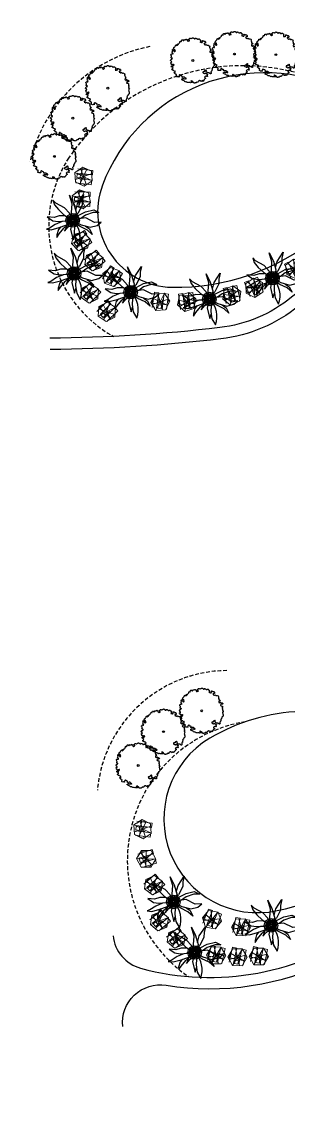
# Model space of a CAD drawing. Extents: x 309418 to 1212698, y 3438380 to 6877191.
# Drawn here: x 606327 to 606362.2, y 3438453.3 to 3438599.1 of the extents above; entities that cross this region are included whole.
import ezdxf

# ---------------------------------------------------------------- set-up
doc = ezdxf.new("R2010")
doc.units = 0
doc.header["$MEASUREMENT"] = 0
doc.set_wipeout_variables(frame=1)
doc.linetypes.add('DASHED', pattern=[0.75, 0.5, -0.25])
for name, color, linetype in [('Draft _ Lines', 20, 'Continuous'), ('DRAFT LINES', 32, 'Continuous'), ('DRAFT-LINES', 10, 'Continuous'), ('LA-HARD-PAVE-HATCH-MARBLE-TYPE (PV - MT-BG-01-AN - RA- ∅ - 01)', 227, 'Continuous'), ('LA-HARD-PAVE-HATCH-WOOD-TYPE( PV - WO-DW-01-∅ - ∅-∅ - 04)', 17, 'Continuous'), ('LA-HARD-PAVE-LINE-01', 30, 'Continuous'), ('LA-PLNT-PALMS', 251, 'Continuous'), ('LA-PLNT-TREE-TRUNK', 52, 'Continuous'), ('Tree-Delonix regia', 71, 'Continuous')]:
    doc.layers.add(name, color=color, linetype=linetype)
doc.layers.add('HW-LA-SF-LOUNGE CHAIRS', color=215, linetype='Continuous', lineweight=0)
doc.layers.add('L-CON-SF-CABANA', color=215, linetype='Continuous', lineweight=0)

# ---------------------------------------------------------------- blocks, each defined once
blk = doc.blocks.new('Lounge 1')
at = {"lineweight": 13, "extrusion": (0, 0, -1)}
blk.add_line((0.41, 1.44), (0.41, 0.86), dxfattribs=at)
blk.add_wipeout([(0.29, 0.86), (0.29, 0), (-0.29, 0), (-0.29, 0.86), (-0.41, 0.86), (-0.41, 1.44), (-0.29, 1.44), (-0.29, 2.03), (0.29, 2.03), (0.29, 1.44), (0.41, 1.44), (0.41, 0.86)])
at = {"extrusion": (0, 0, -1)}
for p, q in [((-0.29, 2.03), (-0.29, 0)), ((0.29, 2.03), (0.29, 0)), ((0.29, 0), (-0.29, 0))]:
    blk.add_line(p, q, dxfattribs=at)
at = {"lineweight": 13, "extrusion": (0, 0, -1)}
for p, q in [((-0.29, 1.44), (-0.41, 1.44)), ((-0.41, 1.44), (-0.41, 0.86)), ((-0.29, 0.86), (-0.41, 0.86)), ((0.41, 1.44), (0.29, 1.44)), ((0.41, 0.86), (0.29, 0.86))]:
    blk.add_line(p, q, dxfattribs=at)
blk.add_lwpolyline([(0.29, 1.44), (-0.29, 1.44)])
blk = doc.blocks.new('umbrella')
blk.add_lwpolyline([(-0.33, 1.24), (-1.23, 0.33), (-0.9, -0.9), (0.34, -1.23), (1.24, -0.33), (0.91, 0.91)], close=True)
for points in [[(1.07, 0.29), (-1.06, -0.28)], [(0.33, -1.23), (-0.33, 1.23)]]:
    blk.add_lwpolyline(points)
at = {"layer": 'L-CON-SF-CABANA', "extrusion": (0, 0, -1)}
for p, q in [((-0.99, 0.57), (1, -0.57)), ((0.57, 1), (-0.57, -0.99))]:
    blk.add_line(p, q, dxfattribs=at)
blk = doc.blocks.new('LA-SIDE TABLE-0')
at = {"layer": 'HW-LA-SF-LOUNGE CHAIRS'}
blk.add_lwpolyline([(-0.16, 0.16), (0.16, -0.16), (-0.15, -0.48), (-0.48, -0.17)], close=True, dxfattribs=at)
blk = doc.blocks.new('*U258')
at = {"layer": 'HW-LA-SF-LOUNGE CHAIRS', "rotation": 175.3429033831592}
blk.add_blockref('Lounge 1', (-0.56, 1.2), dxfattribs=at)
blk.add_blockref('Lounge 1', (0.74, 1.1), dxfattribs=at)
at = {"rotation": 219.5531752222974}
blk.add_blockref('LA-SIDE TABLE-0', (-0.07, -0.87), dxfattribs=at)
at = {"layer": 'HW-LA-SF-LOUNGE CHAIRS', "rotation": 178.8518966609784}
blk.add_blockref('umbrella', (0, 0.01), dxfattribs=at)
blk = doc.blocks.new('*U257')
at = {"layer": 'HW-LA-SF-LOUNGE CHAIRS', "rotation": 169.6255423676184}
blk.add_blockref('Lounge 1', (-0.43, 1.25), dxfattribs=at)
blk.add_blockref('Lounge 1', (0.85, 1.02), dxfattribs=at)
at = {"rotation": 213.8358142067565}
blk.add_blockref('LA-SIDE TABLE-0', (-0.16, -0.86), dxfattribs=at)
at = {"layer": 'HW-LA-SF-LOUNGE CHAIRS', "rotation": 173.1345356454375}
blk.add_blockref('umbrella', (0, 0.01), dxfattribs=at)
blk = doc.blocks.new('*U259')
at = {"layer": 'HW-LA-SF-LOUNGE CHAIRS', "rotation": 136.3792436155876}
blk.add_blockref('Lounge 1', (0.33, 1.29), dxfattribs=at)
blk.add_blockref('Lounge 1', (1.27, 0.39), dxfattribs=at)
at = {"rotation": 180.5895154547257}
blk.add_blockref('LA-SIDE TABLE-0', (-0.6, -0.63), dxfattribs=at)
at = {"layer": 'HW-LA-SF-LOUNGE CHAIRS', "rotation": 139.8882368934067}
blk.add_blockref('umbrella', (0, 0.01), dxfattribs=at)
blk = doc.blocks.new('*U260')
at = {"layer": 'HW-LA-SF-LOUNGE CHAIRS', "rotation": 130.0015684137046}
blk.add_blockref('Lounge 1', (0.47, 1.24), dxfattribs=at)
blk.add_blockref('Lounge 1', (1.3, 0.25), dxfattribs=at)
at = {"rotation": 174.2118402528428}
blk.add_blockref('LA-SIDE TABLE-0', (-0.67, -0.56), dxfattribs=at)
at = {"layer": 'HW-LA-SF-LOUNGE CHAIRS', "rotation": 133.5105616915237}
blk.add_blockref('umbrella', (0, 0.01), dxfattribs=at)
blk = doc.blocks.new('*U261')
at = {"layer": 'HW-LA-SF-LOUNGE CHAIRS', "rotation": 110.7575768104702}
blk.add_blockref('Lounge 1', (0.85, 1.02), dxfattribs=at)
blk.add_blockref('Lounge 1', (1.31, -0.2), dxfattribs=at)
at = {"rotation": 154.9678486496084}
blk.add_blockref('LA-SIDE TABLE-0', (-0.82, -0.31), dxfattribs=at)
at = {"layer": 'HW-LA-SF-LOUNGE CHAIRS', "rotation": 114.2665700882893}
blk.add_blockref('umbrella', (0, 0), dxfattribs=at)
blk = doc.blocks.new('*U262')
at = {"layer": 'HW-LA-SF-LOUNGE CHAIRS', "rotation": 124.0728801956604}
blk.add_blockref('Lounge 1', (0.59, 1.19), dxfattribs=at)
blk.add_blockref('Lounge 1', (1.32, 0.11), dxfattribs=at)
at = {"rotation": 168.2831520347986}
blk.add_blockref('LA-SIDE TABLE-0', (-0.73, -0.49), dxfattribs=at)
at = {"layer": 'HW-LA-SF-LOUNGE CHAIRS', "rotation": 127.5818734734796}
blk.add_blockref('umbrella', (0, 0.01), dxfattribs=at)
blk = doc.blocks.new('*U263')
at = {"layer": 'HW-LA-SF-LOUNGE CHAIRS', "rotation": 86.49790875583416}
blk.add_blockref('Lounge 1', (1.19, 0.58), dxfattribs=at)
blk.add_blockref('Lounge 1', (1.11, -0.72), dxfattribs=at)
at = {"rotation": 130.7081805949723}
blk.add_blockref('LA-SIDE TABLE-0', (-0.87, 0.06), dxfattribs=at)
at = {"layer": 'HW-LA-SF-LOUNGE CHAIRS', "rotation": 90.00690203365328}
blk.add_blockref('umbrella', (0.01, 0), dxfattribs=at)
blk = doc.blocks.new('*U264')
at = {"layer": 'HW-LA-SF-LOUNGE CHAIRS', "rotation": 71.85716651950825}
blk.add_blockref('Lounge 1', (1.3, 0.26), dxfattribs=at)
blk.add_blockref('Lounge 1', (0.9, -0.98), dxfattribs=at)
at = {"rotation": 116.0674383586464}
blk.add_blockref('LA-SIDE TABLE-0', (-0.83, 0.27), dxfattribs=at)
at = {"layer": 'HW-LA-SF-LOUNGE CHAIRS', "rotation": 75.36615979732736}
blk.add_blockref('umbrella', (0.01, 0), dxfattribs=at)
blk = doc.blocks.new('*U265')
at = {"layer": 'HW-LA-SF-LOUNGE CHAIRS', "rotation": 67.10007390096928}
blk.add_blockref('Lounge 1', (1.32, 0.15), dxfattribs=at)
blk.add_blockref('Lounge 1', (0.81, -1.05), dxfattribs=at)
at = {"rotation": 111.3103457401074}
blk.add_blockref('LA-SIDE TABLE-0', (-0.8, 0.34), dxfattribs=at)
at = {"layer": 'HW-LA-SF-LOUNGE CHAIRS', "rotation": 70.6090671787884}
blk.add_blockref('umbrella', (0.01, 0), dxfattribs=at)
blk = doc.blocks.new('*U266')
at = {"layer": 'HW-LA-SF-LOUNGE CHAIRS', "rotation": 57.17297607305452}
blk.add_blockref('Lounge 1', (1.32, -0.08), dxfattribs=at)
blk.add_blockref('Lounge 1', (0.62, -1.17), dxfattribs=at)
at = {"rotation": 101.3832479121927}
blk.add_blockref('LA-SIDE TABLE-0', (-0.73, 0.48), dxfattribs=at)
at = {"layer": 'HW-LA-SF-LOUNGE CHAIRS', "rotation": 60.68196935087363}
blk.add_blockref('umbrella', (0.01, 0), dxfattribs=at)
blk = doc.blocks.new('*U267')
at = {"layer": 'HW-LA-SF-LOUNGE CHAIRS', "rotation": 53.59484476601539}
blk.add_blockref('Lounge 1', (1.32, -0.16), dxfattribs=at)
blk.add_blockref('Lounge 1', (0.55, -1.21), dxfattribs=at)
at = {"rotation": 97.80511660515354}
blk.add_blockref('LA-SIDE TABLE-0', (-0.7, 0.52), dxfattribs=at)
at = {"layer": 'HW-LA-SF-LOUNGE CHAIRS', "rotation": 57.1038380438345}
blk.add_blockref('umbrella', (0.01, 0), dxfattribs=at)
blk = doc.blocks.new('*U253')
at = {"layer": 'HW-LA-SF-LOUNGE CHAIRS', "rotation": 8.89083645839264}
blk.add_blockref('Lounge 1', (0.82, -1.04), dxfattribs=at)
blk.add_blockref('Lounge 1', (-0.46, -1.24), dxfattribs=at)
at = {"rotation": 53.10110829753086}
blk.add_blockref('LA-SIDE TABLE-0', (-0.13, 0.86), dxfattribs=at)
at = {"layer": 'HW-LA-SF-LOUNGE CHAIRS', "rotation": 12.3998297362118}
blk.add_blockref('umbrella', (0, -0.01), dxfattribs=at)
blk = doc.blocks.new('*U255')
at = {"layer": 'HW-LA-SF-LOUNGE CHAIRS', "rotation": 119.5195524804922}
blk.add_blockref('Lounge 1', (0.68, 1.14), dxfattribs=at)
blk.add_blockref('Lounge 1', (1.32, 0.01), dxfattribs=at)
at = {"rotation": 163.7298243196305}
blk.add_blockref('LA-SIDE TABLE-0', (-0.76, -0.43), dxfattribs=at)
at = {"layer": 'HW-LA-SF-LOUNGE CHAIRS', "rotation": 123.0285457583114}
blk.add_blockref('umbrella', (0, 0), dxfattribs=at)
blk = doc.blocks.new('GH-B-LA-HD-FURN-Tree-Pit-140-C2')
blk.add_wipeout([(-0.29, 0.64), (-0.33, 0.62), (-0.37, 0.59), (-0.46, 0.52), (-0.51, 0.48), (-0.55, 0.44), (-0.57, 0.41), (-0.59, 0.37), (-0.61, 0.34), (-0.64, 0.28), (-0.66, 0.22), (-0.68, 0.15), (-0.69, 0.11), (-0.7, 0.05), (-0.7, 0.01), (-0.7, -0.02), (-0.7, -0.07), (-0.68, -0.15), (-0.66, -0.24), (-0.63, -0.3), (-0.61, -0.35), (-0.58, -0.4), (-0.52, -0.47), (-0.43, -0.55), (-0.38, -0.59), (-0.31, -0.63), (-0.19, -0.67), (-0.14, -0.69), (-0.03, -0.7), (0.03, -0.7), (0.16, -0.68), (0.23, -0.66), (0.29, -0.64), (0.41, -0.57), (0.47, -0.52), (0.52, -0.47), (0.57, -0.41), (0.61, -0.35), (0.66, -0.23), (0.68, -0.17), (0.7, -0.08), (0.7, 0.03), (0.67, 0.19), (0.65, 0.26), (0.62, 0.33), (0.58, 0.4), (0.53, 0.46), (0.47, 0.52), (0.41, 0.56), (0.34, 0.61), (0.28, 0.64), (0.23, 0.66), (0.18, 0.68), (0.14, 0.69), (0.1, 0.69), (0.05, 0.7), (0, 0.7), (-0.03, 0.7), (-0.07, 0.7), (-0.1, 0.69), (-0.12, 0.69), (-0.19, 0.67)])
at = {"linetype": 'Continuous', "ltscale": 7}
blk.add_circle((0, 0), 0.7, dxfattribs=at)
for centre, radius in [((0, 0), 0.7), ((-0.59, 0.01, 0), 0.0312), ((-0.53, 0.22, 0), 0.0751), ((-0.54, 0.34, 0), 0.0312), ((-0.48, 0.39, 0), 0.0312), ((-0.44, 0.12, 0), 0.0312), ((-0.39, 0.28, 0), 0.0744), ((-0.43, -0.01, 0), 0.0312), ((-0.38, 0.43, 0), 0.0489), ((-0.34, 0.54, 0), 0.0489), ((-0.32, 0.36, 0), 0.0312), ((-0.32, 0.19, 0), 0.0312), ((-0.22, 0.25, 0), 0.0751), ((-0.2, 0.44, 0), 0.0864), ((-0.24, 0.57, 0), 0.0312), ((-0.11, 0.62, 0), 0.0312), ((-0.07, 0.53, 0), 0.0489), ((-0.05, 0.39, 0), 0.0751), ((0.02, 0.56, 0), 0.0312), ((0.09, 0.49, 0), 0.0489), ((0.07, 0.4, 0), 0.0312), ((0.16, 0.33, 0), 0.0312), ((0.23, 0.42, 0), 0.0751), ((0.22, 0.24, 0), 0.0744), ((0.25, 0.56, 0), 0.0312), ((0.34, -0.05, 0), 0.0744), ((0.33, 0.52, 0), 0.0489), ((0.31, 0.19, 0), 0.0312), ((0.34, 0.1, 0), 0.0489), ((0.39, 0.28, 0), 0.0744), ((0.4, 0.43, 0), 0.0489), ((0.5, 0.1, 0), 0.0751), ((0.5, -0.07, 0), 0.0751), ((0.48, 0.35, 0), 0.0312), ((0.55, 0.25, 0), 0.0751), ((0.6, 0.14, 0), 0.0312), ((-0.66, -0.03, 0), 0.0312), ((-0.6, -0.14, 0), 0.0744), ((-0.52, -0.05, 0), 0.0312), ((-0.51, -0.18, 0), 0.0312), ((-0.51, -0.41, 0), 0.0312), ((-0.43, -0.17, 0), 0.0312), ((-0.41, -0.37, 0), 0.0489), ((-0.39, -0.27, 0), 0.0489), ((-0.33, -0.12, 0), 0.0744), ((-0.34, -0.44, 0), 0.0312), ((-0.29, -0.24, 0), 0.0489), ((-0.23, -0.36, 0), 0.0864), ((-0.25, -0.55, 0), 0.0751), ((-0.21, -0.16, 0), 0.0312), ((-0.17, -0.63, 0), 0.0312), ((-0.14, -0.5, 0), 0.0312), ((-0.11, -0.28, 0), 0.0489), ((-0.09, -0.56, 0), 0.0489), ((0.04, -0.57, 0), 0.0751), ((0.03, -0.32, 0), 0.0489), ((0.01, -0.47, 0), 0.0312), ((0.01, -0.67, 0), 0.0312), ((0.05, -0.4, 0), 0.0312), ((0.11, -0.24, 0), 0.0489), ((0.2, -0.38, 0), 0.0751), ((0.2, -0.56, 0), 0.0744), ((0.18, -0.17, 0), 0.0312), ((0.21, -0.25, 0), 0.0489), ((0.25, -0.16, 0), 0.0312), ((0.27, -0.48, 0), 0.0312), ((0.35, -0.26, 0), 0.0489), ((0.37, -0.37, 0), 0.0489), ((0.38, -0.15, 0), 0.0312), ((0.46, -0.26, 0), 0.0312), ((0.45, -0.45, 0), 0.0312), ((0.52, -0.18, 0), 0.0312)]:
    blk.add_circle(centre, radius)
for centre, radius, start, end in [((-0.74, 0.07, 0), 0.0751, 300.57, 48.1319), ((-0.67, 0.15, 0), 0.0312, 228.2509, 106.0031), ((-0.7, 0.26, 0), 0.0489, 338.9516, 340.5973), ((-0.62, 0.29, 0), 0.0312, 212.387, 96.9329), ((-0.53, 0.49, 0), 0.0744, 249.8969, 24.4462), ((-0.14, 0.71, 0), 0.0489, 225.1336, 337.319), ((0.05, 0.68, 0), 0.0744, 161.2962, 9.7321), ((0.23, 0.64, 0), 0.0312, 117.3619, 23.3792), ((0.49, 0.53, 0), 0.0312, 191.312, 263.5273), ((0.57, 0.44, 0), 0.0864, 143.8673, 290.7577), ((0.68, 0.07, 0), 0.0751, 82.3722, 288.9673), ((-0.68, -0.26, 0), 0.0489, 330.5544, 70.9052), ((-0.56, -0.31, 0), 0.0744, 243.0468, 174.7374), ((-0.57, -0.46, 0), 0.0312, 13.6332, 63.9215), ((-0.41, -0.52, 0), 0.0744, 297.5976, 166.1329), ((-0.35, -0.61, 0), 0.0312, 335.7961, 145.3358), ((-0.13, -0.73, 0), 0.0751, 29.1719, 131.3472), ((0.15, -0.71, 0), 0.0751, 33.568, 169.5874), ((0.36, -0.52, 0), 0.0744, 340.2974, 269.335), ((0.53, -0.55, 0), 0.0751, 97.2335, 170.6742), ((0.55, -0.36, 0), 0.0864, 29.6959, 262.8687), ((0.66, -0.08, 0), 0.0489, 40.7628, 304.861), ((0.67, -0.26, 0), 0.0489, 95.6985, 221.7485), ((0.66, -0.17, 0), 0.0312, 47.4763, 284.0739), ((0.73, -0.03, 0), 0.0312, 164.2255, 190.993)]:
    blk.add_arc(centre, radius, start, end)
blk = doc.blocks.new('P200')
blk.add_lwpolyline([(0, -0.1), (0, 0.1)])
blk = doc.blocks.new('COARSE GRAVEL')
blk.add_wipeout([(0.68, 0.59), (0.69, 0.57), (0.69, 0.57), (0.73, 0.53), (0.76, 0.48), (0.79, 0.42), (0.81, 0.39), (0.83, 0.35), (0.85, 0.3), (0.87, 0.24), (0.88, 0.17), (0.89, 0.11), (0.9, 0.04), (0.9, -0.02), (0.9, -0.07), (0.89, -0.12), (0.88, -0.19), (0.87, -0.24), (0.85, -0.3), (0.82, -0.37), (0.79, -0.43), (0.76, -0.49), (0.72, -0.54), (0.68, -0.59), (0.64, -0.63), (0.61, -0.67), (0.58, -0.69), (0.53, -0.73), (0.48, -0.76), (0.44, -0.78), (0.4, -0.8), (0.37, -0.82), (0.31, -0.85), (0.25, -0.86), (0.15, -0.89), (0.09, -0.9), (0.02, -0.9), (-0.06, -0.9), (-0.18, -0.88), (-0.24, -0.87), (-0.29, -0.85), (-0.36, -0.83), (-0.43, -0.79), (-0.46, -0.77), (-0.53, -0.73), (-0.57, -0.7), (-0.62, -0.66), (-0.68, -0.59), (-0.71, -0.55), (-0.75, -0.5), (-0.79, -0.43), (-0.83, -0.34), (-0.87, -0.25), (-0.89, -0.14), (-0.9, -0.04), (-0.9, 0.08), (-0.88, 0.19), (-0.86, 0.28), (-0.84, 0.33), (-0.81, 0.39), (-0.78, 0.45), (-0.74, 0.51), (-0.7, 0.56), (-0.65, 0.62), (-0.59, 0.68), (-0.49, 0.75), (-0.4, 0.81), (-0.33, 0.84), (-0.19, 0.88), (-0.11, 0.89), (0.01, 0.9), (0.09, 0.9), (0.2, 0.88), (0.25, 0.86), (0.35, 0.83), (0.41, 0.8), (0.42, 0.79), (0.47, 0.77), (0.49, 0.76), (0.52, 0.73), (0.56, 0.71), (0.62, 0.66), (0.65, 0.62)])
at = {"rotation": 45.00000000604048}
blk.add_blockref('GH-B-LA-HD-FURN-Tree-Pit-140-C2', (0, 0), dxfattribs=at)
at = {"layer": 'LA-HARD-PAVE-HATCH-WOOD-TYPE( PV - WO-DW-01-∅ - ∅-∅ - 04)'}
blk.add_circle((0, 0), 0.9, dxfattribs=at)
at = {"layer": 'LA-HARD-PAVE-LINE-01'}
blk.add_circle((0, 0), 0.7, dxfattribs=at)
at = {"layer": 'LA-HARD-PAVE-HATCH-WOOD-TYPE( PV - WO-DW-01-∅ - ∅-∅ - 04)'}
for p, rotation in [((-0.8, 0.01), 269.0493109383438), ((-0.64, 0.48), 233.239448750675), ((-0.24, 0.76), 197.4295865630063), ((0.25, 0.76), 161.6197243753375), ((0.65, 0.47), 125.8098621876688), ((-0.66, -0.46), 304.8591731260126), ((-0.26, -0.75), 340.6690353136814), ((0.23, -0.77), 16.47889750135008), ((0.63, -0.49), 52.28875968901892), ((0.8, -0.03), 88.09862187668766)]:
    blk.add_blockref('P200', p, dxfattribs=dict(at, rotation=rotation))
blk = doc.blocks.new('GH-B-LA-PL-PALM')
for p, q in [((-1.52, 2.96), (-2.17, 3.08)), ((-2.17, 3.08), (-1.58, 2.41)), ((-0.72, 2.37), (-1.52, 2.96)), ((-2.81, 1.3), (-2.97, 2.05)), ((-2.97, 2.05), (-2.51, 1.47)), ((-2.51, 1.47), (-1.59, 0.88)), ((-1.58, 2.41), (-1.32, 1.14)), ((-0.23, 1.23), (-0.72, 2.37)), ((-1.93, 0.6), (-2.81, 1.3)), ((-0.95, 0.18), (-1.93, 0.6)), ((-1.59, 0.88), (-0.85, 0.68)), ((-1.32, 1.14), (-0.65, 0.5)), ((-0.95, 0.18), (-0.12, 0.02)), ((-0.65, 0.5), (-0.1, 0.08)), ((-0.02, 0.12), (-0.23, 1.23)), ((-0.58, -0.03), (-1.17, -0.04)), ((0.21, -1.18), (0.66, -1.76)), ((0.66, -1.76), (1.27, -2.16)), ((1.27, -2.16), (1.78, -2.91))]:
    blk.add_line(p, q)
for points in [[(-0.45, 1.81), (-0.5, 2.44), (-0.17, 3.19), (-0.21, 2.32), (0.03, 1.27), (0.11, 0.61)], [(0.07, 0.1), (0.54, 0.73), (1.15, 1.18), (1.81, 1.9), (2.16, 2.78)], [(0.11, 0.05), (1.13, 0.55), (1.98, 1.67), (1.39, 1.44)], [(-0.09, -0.09), (-0.72, -0.77), (-1.64, -1.41), (-2.33, -2.43), (-1.83, -1.32), (-1.13, -0.32), (-0.48, 0.02), (-0.12, 0.01)], [(0.48, -0.06), (1.07, -0.17), (1.8, 0.07), (1.06, 0.08), (0.46, 0.22)], [(-1.27, -0.52), (-2.1, -0.89), (-3.56, -1.03), (-2.85, -0.69), (-2.36, -0.31), (-1.17, -0.04)], [(-0.06, -0.11), (-0.46, -0.92), (-0.6, -1.89), (-0.36, -3.18), (-0.44, -3.73), (-0.09, -3.17), (0.08, -2.35), (0.16, -1.36), (0.01, -0.12)], [(0.09, -0.09), (1.02, -1), (1.88, -1.46), (2.77, -1.75), (3.11, -1.98), (2.76, -1.44), (1.87, -0.8), (1.08, -0.3), (0.55, -0.09), (0.12, -0.02)], [(1.78, -2.91), (1.7, -2.02), (1.33, -1.39), (0.68, -0.7)], [(1.68, -0.7), (2.16, -0.71), (2.84, -0.43), (3.08, -0.23), (2.52, -0.26), (1.55, -0.26), (0.97, -0.19)]]:
    blk.add_lwpolyline(points)
blk.add_arc((3.17, -0.24), 3.18, 108.5551, 173.4273)
at = {"layer": 'LA-PLNT-TREE-TRUNK'}
blk.add_circle((0, 0), 0.131, dxfattribs=at)
blk = doc.blocks.new('Delonix regia')
at = {"linetype": 'Continuous'}
blk.add_lwpolyline([(2.75, -0.53), (2.74, -0.57), (2.72, -0.62), (2.66, -0.6), (2.67, -0.65), (2.68, -0.7), (2.66, -0.73), (2.62, -0.79), (2.68, -0.8), (2.67, -0.87), (2.6, -0.87), (2.57, -0.83), (2.51, -0.8), (2.5, -0.85), (2.46, -0.86), (2.4, -0.88), (2.36, -0.93), (2.39, -0.97), (2.39, -1.03), (2.36, -1.09), (2.41, -1.09), (2.46, -1.06), (2.51, -1.06), (2.55, -1.08), (2.55, -1.08), (2.55, -1.08), (2.49, -1.11), (2.51, -1.19), (2.54, -1.22), (2.58, -1.25), (2.59, -1.29), (2.6, -1.35), (2.6, -1.44), (2.55, -1.44), (2.51, -1.42), (2.47, -1.43), (2.42, -1.36), (2.39, -1.32), (2.32, -1.31), (2.25, -1.34), (2.2, -1.35), (2.21, -1.39), (2.24, -1.48), (2.27, -1.55), (2.3, -1.59), (2.31, -1.63), (2.27, -1.65), (2.23, -1.68), (2.19, -1.7), (2.15, -1.74), (2.17, -1.81), (2.1, -1.84), (2.04, -1.82), (2.02, -1.86), (2.04, -1.9), (2, -1.94), (1.96, -1.97), (1.91, -1.99), (1.87, -2.01), (1.9, -2.1), (1.89, -2.14), (1.83, -2.17), (1.71, -2.19), (1.66, -2.21), (1.63, -2.3), (1.6, -2.34), (1.56, -2.37), (1.55, -2.42), (1.5, -2.48), (1.42, -2.56), (1.38, -2.58), (1.3, -2.57), (1.23, -2.56), (1.18, -2.57), (1.12, -2.6), (1.07, -2.63), (1.02, -2.61), (0.97, -2.61), (0.93, -2.64), (0.88, -2.64), (0.85, -2.68), (0.83, -2.72), (0.74, -2.76), (0.7, -2.77), (0.65, -2.8), (0.58, -2.78), (0.53, -2.79), (0.43, -2.89), (0.38, -2.95), (0.34, -2.96), (0.3, -2.95), (0.27, -2.91), (0.28, -2.86), (0.27, -2.82), (0.25, -2.75), (0.23, -2.69), (0.2, -2.65), (0.16, -2.63), (0.13, -2.58), (0.11, -2.54), (0.12, -2.49), (0.13, -2.44), (0.09, -2.41), (0.09, -2.36), (0.13, -2.35), (0.15, -2.3), (0.19, -2.25), (0.24, -2.23), (0.26, -2.19), (0.24, -2.13), (0.18, -2.13), (0.13, -2.11), (0.11, -2.07), (0.05, -2.08), (0, -2.11), (-0.04, -2.14), (-0.08, -2.12), (-0.11, -2.06), (-0.18, -2.02), (-0.23, -2.02), (-0.28, -2.08), (-0.29, -2.13), (-0.28, -2.17), (-0.24, -2.2), (-0.26, -2.24), (-0.24, -2.33), (-0.19, -2.36), (-0.15, -2.37), (-0.1, -2.38), (-0.06, -2.4), (-0.06, -2.44), (-0.07, -2.49), (-0.08, -2.54), (-0.05, -2.58), (-0.04, -2.63), (-0.03, -2.67), (-0.06, -2.71), (-0.11, -2.69), (-0.16, -2.71), (-0.17, -2.75), (-0.2, -2.79), (-0.21, -2.83), (-0.25, -2.86), (-0.29, -2.85), (-0.29, -2.8), (-0.32, -2.75), (-0.33, -2.71), (-0.35, -2.66), (-0.39, -2.66), (-0.44, -2.66), (-0.53, -2.64), (-0.58, -2.66), (-0.58, -2.76), (-0.57, -2.82), (-0.63, -2.86), (-0.73, -2.84), (-0.79, -2.82), (-0.84, -2.85), (-0.88, -2.86), (-0.93, -2.84), (-1.07, -2.87), (-1.12, -2.88), (-1.12, -2.83), (-1.1, -2.79), (-1.12, -2.73), (-1.18, -2.72), (-1.27, -2.73), (-1.29, -2.69), (-1.28, -2.64), (-1.31, -2.6), (-1.31, -2.55), (-1.34, -2.52), (-1.36, -2.48), (-1.38, -2.44), (-1.43, -2.43), (-1.47, -2.44), (-1.52, -2.42), (-1.6, -2.44), (-1.65, -2.45), (-1.69, -2.42), (-1.69, -2.37), (-1.76, -2.33), (-1.76, -2.33), (-1.81, -2.31), (-1.84, -2.34), (-1.89, -2.33), (-1.93, -2.31), (-1.97, -2.27), (-1.99, -2.24), (-2.04, -2.23), (-2.07, -2.19), (-2.09, -2.14), (-2.11, -2.09), (-2.14, -2.02), (-2.09, -1.99), (-2.06, -1.97), (-2.08, -1.93), (-2.09, -1.87), (-2.07, -1.83), (-2.05, -1.79), (-2.1, -1.78), (-2.11, -1.73), (-2.1, -1.67), (-2.18, -1.67), (-2.21, -1.71), (-2.23, -1.76), (-2.19, -1.86), (-2.2, -1.91), (-2.25, -1.89), (-2.28, -1.85), (-2.32, -1.82), (-2.37, -1.79), (-2.41, -1.7), (-2.44, -1.66), (-2.48, -1.65), (-2.51, -1.56), (-2.53, -1.51), (-2.59, -1.5), (-2.63, -1.43), (-2.64, -1.35), (-2.66, -1.28), (-2.68, -1.23), (-2.74, -1.18), (-2.77, -1.14), (-2.77, -1.1), (-2.76, -1.02), (-2.78, -0.93), (-2.78, -0.89), (-2.81, -0.85), (-2.83, -0.79), (-2.85, -0.73), (-2.86, -0.69), (-2.85, -0.64), (-2.81, -0.61), (-2.77, -0.6), (-2.72, -0.63), (-2.68, -0.65), (-2.64, -0.67), (-2.59, -0.69), (-2.59, -0.73), (-2.57, -0.8), (-2.56, -0.85), (-2.51, -0.85), (-2.47, -0.87), (-2.44, -0.94), (-2.4, -1), (-2.35, -0.99), (-2.34, -0.94), (-2.37, -0.86), (-2.39, -0.8), (-2.37, -0.76), (-2.38, -0.71), (-2.4, -0.66), (-2.43, -0.63), (-2.46, -0.59), (-2.51, -0.57), (-2.54, -0.52), (-2.58, -0.5), (-2.61, -0.46), (-2.56, -0.42), (-2.51, -0.39), (-2.48, -0.36), (-2.51, -0.27), (-2.55, -0.21), (-2.57, -0.18), (-2.54, -0.15), (-2.56, -0.1), (-2.55, -0.06), (-2.55, -0.01), (-2.6, 0), (-2.66, 0), (-2.69, -0.04), (-2.73, -0.03), (-2.77, -0.08), (-2.79, -0.13), (-2.85, -0.14), (-2.89, -0.06), (-2.92, -0.03), (-2.98, 0.02), (-3.02, 0.1), (-3.04, 0.18), (-3, 0.22), (-2.91, 0.27), (-2.84, 0.3), (-2.83, 0.35), (-2.86, 0.42), (-2.9, 0.44), (-2.89, 0.48), (-2.87, 0.52), (-2.88, 0.57), (-2.88, 0.57), (-2.87, 0.62), (-2.88, 0.66), (-2.89, 0.7), (-2.85, 0.73), (-2.81, 0.73), (-2.78, 0.67), (-2.76, 0.63), (-2.7, 0.68), (-2.66, 0.7), (-2.63, 0.76), (-2.64, 0.81), (-2.67, 0.83), (-2.7, 0.91), (-2.69, 0.95), (-2.7, 1), (-2.73, 1.05), (-2.75, 1.1), (-2.77, 1.15), (-2.75, 1.22), (-2.69, 1.26), (-2.65, 1.25), (-2.6, 1.23), (-2.54, 1.24), (-2.49, 1.27), (-2.48, 1.31), (-2.5, 1.38), (-2.52, 1.43), (-2.54, 1.47), (-2.54, 1.55), (-2.48, 1.58), (-2.44, 1.57), (-2.4, 1.57), (-2.35, 1.57), (-2.34, 1.52), (-2.33, 1.48), (-2.31, 1.43), (-2.29, 1.39), (-2.22, 1.43), (-2.17, 1.46), (-2.14, 1.4), (-2.08, 1.48), (-2.1, 1.53), (-2.19, 1.54), (-2.23, 1.55), (-2.22, 1.62), (-2.27, 1.66), (-2.29, 1.71), (-2.3, 1.76), (-2.28, 1.8), (-2.24, 1.83), (-2.22, 1.91), (-2.24, 1.98), (-2.17, 1.98), (-2.12, 1.93), (-2.08, 1.9), (-2.02, 1.94), (-2.02, 2), (-1.98, 2.04), (-1.99, 2.08), (-2.01, 2.12), (-2.04, 2.16), (-1.99, 2.17), (-1.94, 2.18), (-1.9, 2.21), (-1.83, 2.23), (-1.79, 2.21), (-1.78, 2.16), (-1.7, 2.17), (-1.66, 2.16), (-1.61, 2.18), (-1.61, 2.23), (-1.64, 2.26), (-1.64, 2.26), (-1.67, 2.29), (-1.66, 2.34), (-1.6, 2.41), (-1.54, 2.42), (-1.5, 2.44), (-1.47, 2.49), (-1.46, 2.57), (-1.45, 2.62), (-1.4, 2.66), (-1.36, 2.65), (-1.31, 2.65), (-1.27, 2.65), (-1.22, 2.65), (-1.22, 2.6), (-1.23, 2.56), (-1.18, 2.55), (-1.16, 2.52), (-1.08, 2.56), (-1.08, 2.61), (-1.07, 2.65), (-1.07, 2.7), (-1.02, 2.77), (-0.94, 2.8), (-0.9, 2.8), (-0.86, 2.87), (-0.85, 2.92), (-0.78, 2.94), (-0.73, 2.96), (-0.71, 2.91), (-0.75, 2.82), (-0.74, 2.78), (-0.75, 2.73), (-0.78, 2.67), (-0.8, 2.62), (-0.77, 2.57), (-0.73, 2.57), (-0.69, 2.54), (-0.62, 2.56), (-0.61, 2.61), (-0.64, 2.64), (-0.61, 2.69), (-0.56, 2.7), (-0.53, 2.74), (-0.55, 2.79), (-0.61, 2.8), (-0.61, 2.85), (-0.64, 2.88), (-0.59, 2.93), (-0.54, 2.95), (-0.47, 2.98), (-0.43, 3), (-0.38, 3.01), (-0.34, 2.99), (-0.3, 2.97), (-0.2, 2.99), (-0.13, 3.01), (-0.08, 3.03), (-0.03, 3.04), (0.02, 3.01), (0.06, 3), (0.07, 2.95), (0.01, 2.91), (-0.04, 2.89), (0.01, 2.89), (0.05, 2.91), (0.08, 2.87), (0.14, 2.86), (0.19, 2.85), (0.22, 2.88), (0.19, 2.91), (0.24, 2.95), (0.28, 2.92), (0.33, 2.85), (0.42, 2.88), (0.48, 2.88), (0.52, 2.86), (0.6, 2.88), (0.66, 2.91), (0.71, 2.93), (0.76, 2.94), (0.79, 2.87), (0.78, 2.82), (0.87, 2.84), (0.94, 2.87), (1, 2.9), (1.04, 2.91), (1.08, 2.86), (1.1, 2.81), (1.08, 2.77), (1.06, 2.72), (1.11, 2.7), (1.15, 2.68), (1.21, 2.71), (1.25, 2.73), (1.27, 2.68), (1.3, 2.65), (1.33, 2.62), (1.33, 2.62), (1.36, 2.58), (1.4, 2.55), (1.45, 2.56), (1.5, 2.55), (1.49, 2.51), (1.46, 2.48), (1.49, 2.39), (1.48, 2.34), (1.43, 2.32), (1.44, 2.23), (1.44, 2.18), (1.47, 2.15), (1.54, 2.14), (1.58, 2.12), (1.61, 2.08), (1.65, 2.11), (1.64, 2.18), (1.62, 2.23), (1.63, 2.28), (1.66, 2.31), (1.7, 2.3), (1.74, 2.27), (1.79, 2.25), (1.82, 2.28), (1.88, 2.28), (1.92, 2.24), (1.96, 2.14), (1.98, 2.1), (2.03, 2.1), (2.08, 2.08), (2.12, 2.05), (2.16, 2.06), (2.21, 2.04), (2.23, 1.99), (2.25, 1.94), (2.27, 1.9), (2.28, 1.85), (2.26, 1.81), (2.25, 1.76), (2.29, 1.73), (2.33, 1.7), (2.37, 1.72), (2.42, 1.72), (2.43, 1.68), (2.42, 1.63), (2.47, 1.61), (2.51, 1.58), (2.51, 1.54), (2.48, 1.45), (2.5, 1.41), (2.54, 1.38), (2.58, 1.35), (2.63, 1.34), (2.67, 1.3), (2.68, 1.25), (2.67, 1.2), (2.67, 1.15), (2.7, 1.12), (2.64, 1.05), (2.54, 0.96), (2.47, 0.91), (2.43, 0.89), (2.48, 0.86), (2.52, 0.83), (2.55, 0.76), (2.57, 0.72), (2.6, 0.69), (2.68, 0.72), (2.73, 0.76), (2.73, 0.81), (2.77, 0.84), (2.81, 0.82), (2.84, 0.76), (2.87, 0.68), (2.86, 0.63), (2.94, 0.55), (2.97, 0.52), (2.96, 0.41), (2.93, 0.37), (2.89, 0.35), (2.86, 0.31), (2.81, 0.3), (2.79, 0.35), (2.74, 0.38), (2.7, 0.4), (2.68, 0.44), (2.65, 0.39), (2.64, 0.34), (2.6, 0.32), (2.63, 0.27), (2.63, 0.22), (2.61, 0.17), (2.65, 0.14), (2.69, 0.12), (2.74, 0.11), (2.77, 0.05), (2.77, 0), (2.77, -0.05), (2.8, -0.08), (2.85, -0.1), (2.87, -0.16), (2.91, -0.28), (2.93, -0.32), (2.9, -0.36), (2.89, -0.41), (2.84, -0.44), (2.8, -0.45), (2.77, -0.49)], close=True, dxfattribs=at)
blk.add_circle((0, 0), 0.122, dxfattribs=at)

msp = doc.modelspace()

# ---------------------------------------------------------------- linework, layer by layer
at = {"layer": 'Draft _ Lines', "color": 114, "linetype": 'DASHED', "true_color": 0x139b48}
for points in [[(606343.92998, 3438595.83298, 0.292536696), (606328.03542, 3438580.57649, 1.081513274)], [(606369.37447, 3438589.97181, 0.385316703), (606333.1655, 3438581.06788, 0.433028737), (606339.12435, 3438557.45738, 0.258686667)], [(606354.12891, 3438513.21265, 0.385243309), (606336.97741, 3438497.39476, 1.553661818)], [(606356.58127, 3438506.43393, 0.677332718), (606349.05407, 3438472.69744)]]:
    msp.add_lwpolyline(points, format="xyb", dxfattribs=at)
at = {"layer": 'DRAFT LINES', "color": 4}
msp.add_lwpolyline([(606369.37447, 3438589.97181, 0.44412463), (606337.65654, 3438577.48717, 0.519086375), (606346.861, 3438563.96664, 0.177054864), (606366.31667, 3438570.73931, -0.277141038), (606396.87841, 3438575.19443, 0.244876832), (606425.68857, 3438577.63022, 0.571057684), (606425.12731, 3438595.39464, 0.307629991), (606407.54085, 3438593.71169, -0.306386872), (606369.37447, 3438589.97181)], format="xyb", dxfattribs=at)
msp.add_lwpolyline([(606376.23827, 3438505.167, 0.254340578), (606351.86694, 3438504.25037, 0.849551914), (606360.80618, 3438481.43232, 0.109785654), (606377.19057, 3438488.94161, -0.279103005), (606403.02342, 3438491.64039, 0.365130571), (606430.38681, 3438498.91729, 0.856634833), (606417.09061, 3438511.67738, -0.232151472), (606399.28727, 3438508.14959, 0.219911478), (606386.37223, 3438505.90166, -0.272936466)], format="xyb", close=True, dxfattribs=at)
at = {"layer": 'DRAFT-LINES'}
for points in [[(606435.17929, 3438569.40196), (606375.62639, 3438567.48816, 0.164480466), (606362.72768, 3438562.66003, -0.142866235), (606353.18651, 3438558.62163, -0.027148032), (606330.6956, 3438557.21859)], [(606445.31492, 3438568.22691), (606375.67457, 3438565.98894, 0.164480466), (606363.67577, 3438561.49765, -0.142866235), (606353.36099, 3438557.13181, -0.027148032), (606330.70763, 3438555.71864)], [(606339.05184, 3438478.09767, 0.308951861), (606342.71307, 3438473.80674, 0.22759548), (606372.55617, 3438479.31276, -0.214404179), (606400.37764, 3438485.17295, 0.161033032), (606429.32285, 3438488.20914, -0.036867992), (606439.37707, 3438491.88075, 0.234926637), (606445.96605, 3438497.87195)], [(606340.34457, 3438466.07216, -0.494506307), (606346.10802, 3438471.54343, 0.156018689), (606368.13086, 3438474.8821, -0.540151078), (606375.34439, 3438470.65068), (606376.2084, 3438453.31257)]]:
    msp.add_lwpolyline(points, format="xyb", dxfattribs=at)

# ---------------------------------------------------------------- block references
at = {"layer": 'Tree-Delonix regia', "rotation": 47.46426310588033}
for p in [(606349.62131, 3438593.99894), (606355.13506, 3438594.8409), (606360.64882, 3438594.76429), (606338.36154, 3438590.32186), (606333.72493, 3438586.35831), (606350.80151, 3438507.89315), (606345.74054, 3438505.1253), (606342.39833, 3438500.63944)]:
    msp.add_blockref('Delonix regia', p, dxfattribs=at)

# ---------------------------------------------------------------- next in the draw order: block references
at = {"layer": 'HW-LA-SF-LOUNGE CHAIRS', "xscale": -1}
for name, p, rotation in [('*U258', (606335.12807, 3438578.62146), 258.6539472657729), ('*U259', (606334.77455, 3438570.05849), 258.6539472657729), ('*U267', (606363.09776, 3438566.38493), 258.6539472657729), ('*U265', (606354.78581, 3438562.87568), 258.6539472657729), ('*U263', (606345.31181, 3438562.03878), 258.6539472657729), ('*U253', (606344.41201, 3438484.79817), 140.679730096378), ('*U253', (606356.00837, 3438479.21522), 176.9531193981504)]:
    msp.add_blockref(name, p, dxfattribs=dict(at, rotation=rotation))
at = {"layer": 'LA-HARD-PAVE-HATCH-MARBLE-TYPE (PV - MT-BG-01-AN - RA- ∅ - 01)', "rotation": 6.135701135505339}
msp.add_blockref('COARSE GRAVEL', (606359.99506, 3438479.4738), dxfattribs=at)

# ---------------------------------------------------------------- next in the draw order: block references
at = {"layer": 'HW-LA-SF-LOUNGE CHAIRS', "xscale": -1}
for name, p, rotation in [('*U257', (606334.84187, 3438575.63269), 258.6539472657729), ('*U260', (606336.51573, 3438567.42255), 258.6539472657729), ('*U266', (606357.76459, 3438563.87931), 258.6539472657729), ('*U264', (606348.81703, 3438562.00823), 258.6539472657729), ('*U253', (606343.43248, 3438488.28842), 115.9917584519262), ('*U255', (606345.19632, 3438480.04638), 248.872836228081), ('*U253', (606352.14351, 3438480.22908), 167.6743935328156), ('*U253', (606352.73587, 3438475.49616), 176.9531193981504)]:
    msp.add_blockref(name, p, dxfattribs=dict(at, rotation=rotation))

# ---------------------------------------------------------------- next in the draw order: block references
for name, p, rotation in [('*U261', (606338.90697, 3438565.32477), 258.6539472657729), ('*U253', (606342.97387, 3438492.23097), 91.3037868074742), ('*U255', (606347.42162, 3438477.73646), 248.872836228081), ('*U253', (606355.552, 3438475.2499), 176.9531193981504)]:
    msp.add_blockref(name, p, dxfattribs=dict(at, rotation=rotation))
at = {"layer": 'LA-HARD-PAVE-HATCH-MARBLE-TYPE (PV - MT-BG-01-AN - RA- ∅ - 01)', "rotation": 6.135701135505339}
for p in [(606333.71384, 3438572.83007), (606360.18973, 3438565.17227), (606351.82469, 3438562.40565), (606347.04913, 3438482.57927)]:
    msp.add_blockref('COARSE GRAVEL', p, dxfattribs=at)
at = {"layer": 'Tree-Delonix regia', "rotation": 47.46426310588033}
msp.add_blockref('Delonix regia', (606331.28455, 3438581.29718), dxfattribs=at)

# ---------------------------------------------------------------- next in the draw order: block references
at = {"layer": 'HW-LA-SF-LOUNGE CHAIRS', "xscale": -1}
for name, p, rotation in [('*U262', (606335.95823, 3438563.15748), 258.6539472657729), ('*U253', (606358.36852, 3438475.35553), 176.9531193981504)]:
    msp.add_blockref(name, p, dxfattribs=dict(at, rotation=rotation))
at = {"layer": 'LA-HARD-PAVE-HATCH-MARBLE-TYPE (PV - MT-BG-01-AN - RA- ∅ - 01)', "rotation": 6.135701135505339}
msp.add_blockref('COARSE GRAVEL', (606349.86489, 3438475.88318), dxfattribs=at)
at = {"layer": 'LA-PLNT-PALMS', "rotation": 231.1357011280185}
for p in [(606333.71384, 3438572.83007), (606360.18973, 3438565.17227), (606351.82469, 3438562.40565), (606347.04913, 3438482.57927)]:
    msp.add_blockref('GH-B-LA-PL-PALM', p, dxfattribs=at)

# ---------------------------------------------------------------- next in the draw order: block references
at = {"layer": 'HW-LA-SF-LOUNGE CHAIRS', "xscale": -1, "rotation": 258.6539472657729}
msp.add_blockref('*U262', (606338.2046, 3438560.7204), dxfattribs=at)
at = {"layer": 'LA-HARD-PAVE-HATCH-MARBLE-TYPE (PV - MT-BG-01-AN - RA- ∅ - 01)', "rotation": 6.135701135505339}
msp.add_blockref('COARSE GRAVEL', (606333.89592, 3438565.78563), dxfattribs=at)
at = {"layer": 'LA-PLNT-PALMS', "rotation": 231.1357011280185}
for p in [(606359.99506, 3438479.4738), (606349.86489, 3438475.88318)]:
    msp.add_blockref('GH-B-LA-PL-PALM', p, dxfattribs=at)

# ---------------------------------------------------------------- next in the draw order: block references
at = {"layer": 'LA-HARD-PAVE-HATCH-MARBLE-TYPE (PV - MT-BG-01-AN - RA- ∅ - 01)', "rotation": 6.135701135505339}
msp.add_blockref('COARSE GRAVEL', (606341.39204, 3438563.31839), dxfattribs=at)
at = {"layer": 'LA-PLNT-PALMS', "rotation": 231.1357011280185}
msp.add_blockref('GH-B-LA-PL-PALM', (606333.89592, 3438565.78563), dxfattribs=at)

# ---------------------------------------------------------------- next in the draw order: block references
msp.add_blockref('GH-B-LA-PL-PALM', (606341.39204, 3438563.31839), dxfattribs=at)

doc.saveas('drawing.dxf')
